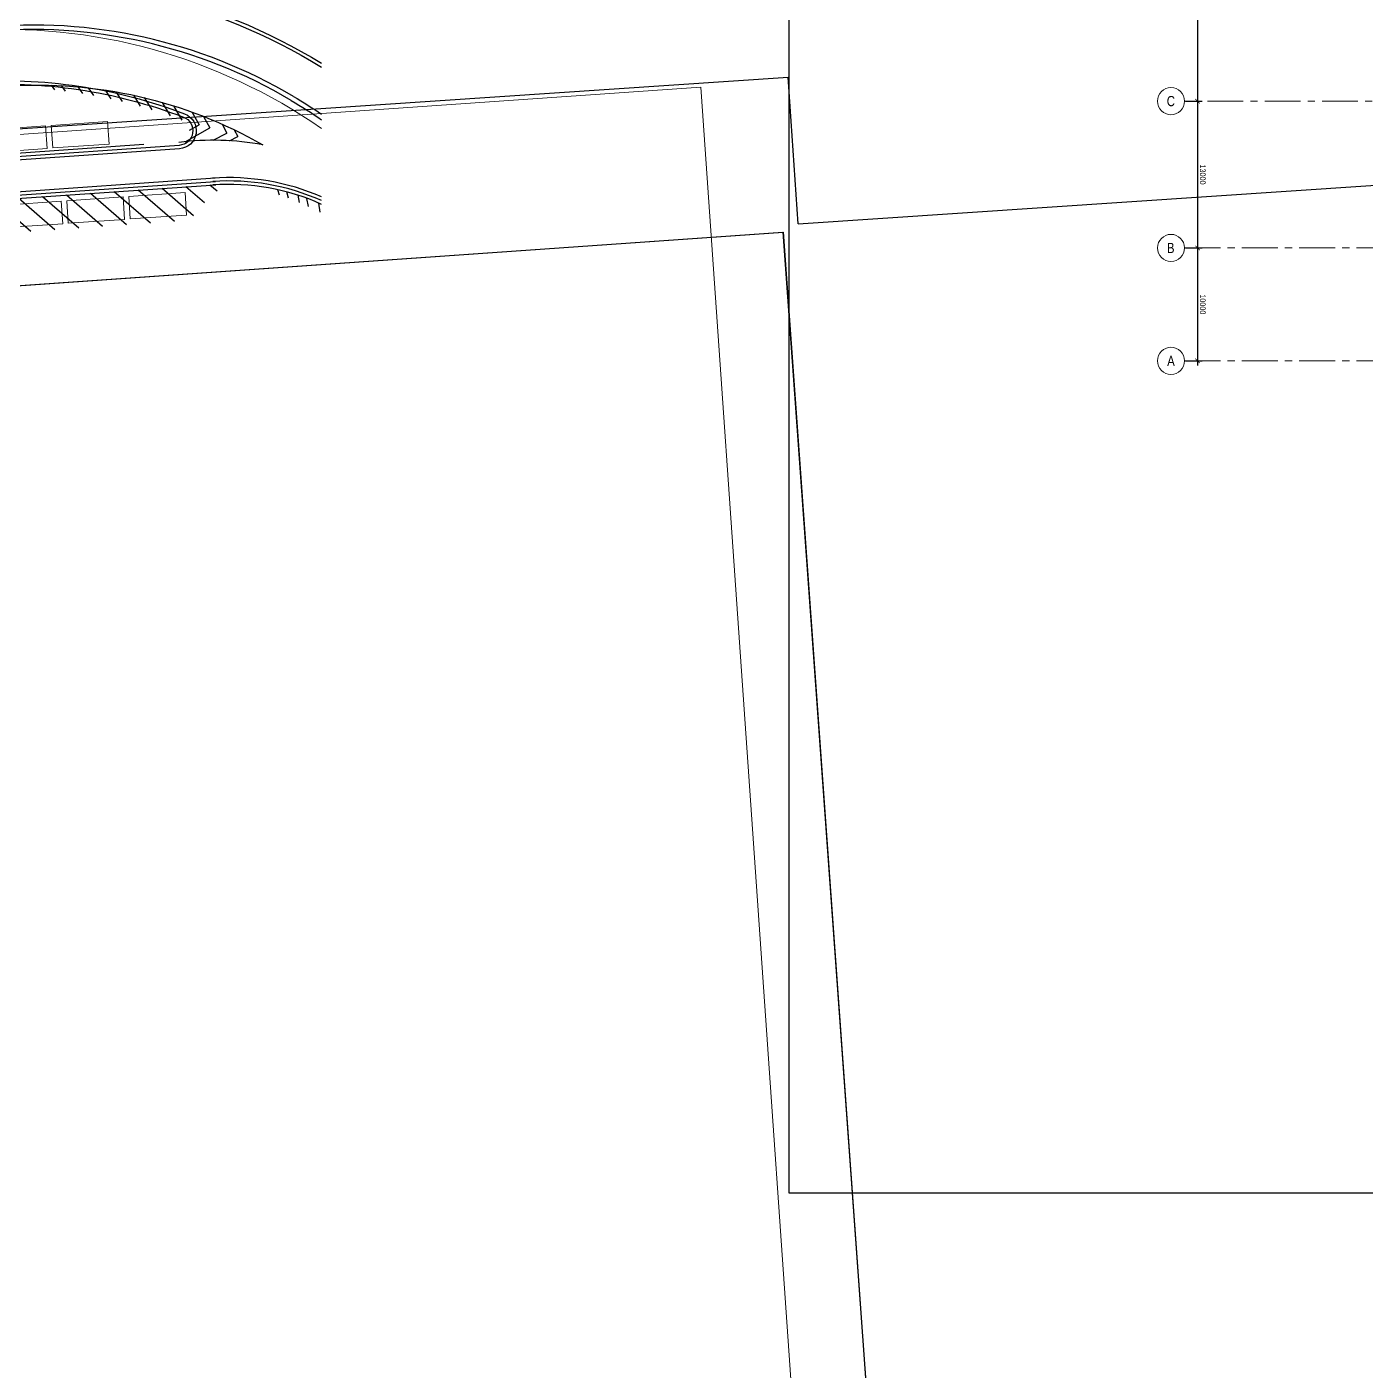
# Model space of a CAD drawing. Header units: millimetres. Extents: x 833576263 to 1668046980, y 817519639 to 1636103653.
# Drawn here: x 834431641 to 834550222, y 817947470 to 818066501 of the extents above; entities that cross this region are included whole.
import ezdxf
from ezdxf.enums import TextEntityAlignment as Align

# ---------------------------------------------------------------- set-up
doc = ezdxf.new("R2010")
doc.units = ezdxf.units.MM
doc.header["$LTSCALE"] = 100
doc.header["$MEASUREMENT"] = 0
for name, pattern in [('C160$0$Hidden', [9.525, 6.35, -3.175]), ('R_P_Grid$0$CENTER', [50.8, 31.75, -6.35, 6.35, -6.35]), ('R_site$0$DASHDOT', [25.4, 12.7, -6.35, 0, -6.35])]:
    doc.linetypes.add(name, pattern=pattern)
doc.layers.get('Defpoints').update_dxf_attribs({"color": 170})
for name, color, linetype in [('C160$0$+C160', 6, 'C160$0$Hidden'), ('R_site$0$AUDIT_I_160808180252-35', 5, 'Continuous'), ('X-REF', 7, 'Continuous')]:
    doc.layers.add(name, color=color, linetype=linetype)
for name, color, linetype, lineweight in [('R_P_Grid$0$RDA0251', 1, 'R_P_Grid$0$CENTER', 18), ('R_P_Grid$0$RDA0311', 1, 'Continuous', 25), ('R_ROAD MARK$0$OAP812__', 252, 'Continuous', 0), ('R_ROAD MARK$0$OAP832', 7, 'Continuous', 30), ('R_ROAD MARK$0$OAP832_1', 252, 'Continuous', 13), ('R_site$0$000-Architecture boundary', 2, 'Continuous', 0)]:
    doc.layers.add(name, color=color, linetype=linetype, lineweight=lineweight)
doc.styles.add('R_P_Grid$0$ARIAL', font='arial.ttf', dxfattribs={"width": 0.8})
doc.styles.add('R_P_Grid$0$R_GRID', font='arial.ttf', dxfattribs={"width": 0.8})
doc.dimstyles.new('R_P_Grid$0$GRID', dxfattribs={"dimscale": 200, "dimtxt": 2.5, "dimasz": 2, "dimexe": 2, "dimexo": 0.5, "dimgap": 1, "dimtad": 1, "dimdec": 0, "dimzin": 12, "dimdsep": 46, "dimtxsty": 'R_P_Grid$0$ARIAL', "dimblk": 'R_P_Grid$0$_ArchTick', "dimcen": 2, "dimdle": 2, "dimclrd": 256, "dimclre": 256, "dimclrt": 4, "dimadec": 3, "dimazin": 0, "dimtfac": 1, "dimtdec": 0, "dimtix": 1, "dimtmove": 2, "dimatfit": 3, "dimfxl": 1, "dimtolj": 1, "dimarcsym": 0})

# ---------------------------------------------------------------- blocks, each defined once
blk = doc.blocks.new('R_P_Grid$0$mark-1')
at = {"linetype": 'Continuous'}
blk.add_circle((0, 0), 4, dxfattribs=at)
at = {"color": 3, "style": 'R_P_Grid$0$R_GRID', "width": 0.8}
blk.add_attdef('GRID', text='', height=3, dxfattribs=at).set_placement((0, 0), align=Align.MIDDLE_CENTER)
blk = doc.blocks.new('R_P_Grid$0$_ArchTick')
at = {"color": 0, "linetype": 'ByBlock', "const_width": 0.15}
blk.add_lwpolyline([(-0.5, -0.5), (0.5, 0.5)], dxfattribs=at)
blk = doc.blocks.new('*D139')
at = {"layer": 'Defpoints', "color": 0, "transparency": 16777216}
for p in [(834534143, 818079927), (834534143, 818059927), (834535300, 818059927)]:
    blk.add_point(p, dxfattribs=at)
at = {"layer": 'R_P_Grid$0$RDA0311', "lineweight": -2, "transparency": 16777216}
for p, q in [((834534243, 818079927), (834535700, 818079927)), ((834535300, 818080327), (834535300, 818059527)), ((834534243, 818059927), (834535700, 818059927))]:
    blk.add_line(p, q, dxfattribs=at)
at = {"layer": 'R_P_Grid$0$RDA0311', "lineweight": -2, "transparency": 16777216, "xscale": 400, "yscale": 400, "zscale": 400}
for p, rotation in [((834535300, 818079927), 90), ((834535300, 818059927), 270)]:
    blk.add_blockref('R_P_Grid$0$_ArchTick', p, dxfattribs=dict(at, rotation=rotation))
at = {"layer": 'R_P_Grid$0$RDA0311', "color": 4, "transparency": 16777216, "insert": (834535755, 818069927), "char_height": 500, "attachment_point": 5, "rotation": 270, "style": 'R_P_Grid$0$ARIAL'}
blk.add_mtext('\\A1;20000', dxfattribs=at)
blk = doc.blocks.new('*D140')
at = {"layer": 'Defpoints', "color": 0, "transparency": 16777216}
for p in [(834534143, 818059927), (834534143, 818046927), (834535300, 818046927)]:
    blk.add_point(p, dxfattribs=at)
at = {"layer": 'R_P_Grid$0$RDA0311', "lineweight": -2, "transparency": 16777216}
for p, q in [((834535300, 818060327), (834535300, 818046527)), ((834534243, 818059927), (834535700, 818059927)), ((834534243, 818046927), (834535700, 818046927))]:
    blk.add_line(p, q, dxfattribs=at)
at = {"layer": 'R_P_Grid$0$RDA0311', "lineweight": -2, "transparency": 16777216, "xscale": 400, "yscale": 400, "zscale": 400}
for p, rotation in [((834535300, 818059927), 90), ((834535300, 818046927), 270)]:
    blk.add_blockref('R_P_Grid$0$_ArchTick', p, dxfattribs=dict(at, rotation=rotation))
at = {"layer": 'R_P_Grid$0$RDA0311', "color": 4, "transparency": 16777216, "insert": (834535755, 818053427), "char_height": 500, "attachment_point": 5, "rotation": 270, "style": 'R_P_Grid$0$ARIAL'}
blk.add_mtext('\\A1;13000', dxfattribs=at)
blk = doc.blocks.new('*D141')
at = {"layer": 'Defpoints', "color": 0, "transparency": 16777216}
for p in [(834534143, 818046927), (834534143, 818036927), (834535300, 818036927)]:
    blk.add_point(p, dxfattribs=at)
at = {"layer": 'R_P_Grid$0$RDA0311', "lineweight": -2, "transparency": 16777216}
for p, q in [((834535300, 818047327), (834535300, 818036527)), ((834534243, 818046927), (834535700, 818046927)), ((834534243, 818036927), (834535700, 818036927))]:
    blk.add_line(p, q, dxfattribs=at)
at = {"layer": 'R_P_Grid$0$RDA0311', "lineweight": -2, "transparency": 16777216, "xscale": 400, "yscale": 400, "zscale": 400}
for p, rotation in [((834535300, 818046927), 90), ((834535300, 818036927), 270)]:
    blk.add_blockref('R_P_Grid$0$_ArchTick', p, dxfattribs=dict(at, rotation=rotation))
at = {"layer": 'R_P_Grid$0$RDA0311', "color": 4, "transparency": 16777216, "insert": (834535755, 818041927), "char_height": 500, "attachment_point": 5, "rotation": 270, "style": 'R_P_Grid$0$ARIAL'}
blk.add_mtext('\\A1;10000', dxfattribs=at)
blk = doc.blocks.new('R_site$0$architecture 2')
at = {"layer": 'R_site$0$000-Architecture boundary'}
blk.add_lwpolyline([(834491.32, 818061.17), (834374.38, 818053.04), (834383.27, 817925.04), (834500.22, 817933.17)], close=True, dxfattribs=at)
blk = doc.blocks.new('R_site')
at = {"layer": 'R_site$0$AUDIT_I_160808180252-35'}
for points in [[(834374882, 818053714), (834499050, 818062038)], [(834499920, 818049067), (834579741, 818054418)]]:
    blk.add_lwpolyline(points, dxfattribs=at)
at = {"layer": 'R_site$0$AUDIT_I_160808180252-35', "linetype": 'R_site$0$DASHDOT', "ltscale": 1000}
blk.add_lwpolyline([(834499920, 818049067), (834499050, 818062038)], dxfattribs=at)
at = {"xscale": 1000, "yscale": 1000, "zscale": 1000}
blk.add_blockref('R_site$0$architecture 2', (0, 0), dxfattribs=at)
blk = doc.blocks.new('R_WKCD_PARK')
at = {"flags": 128}
blk.add_lwpolyline([(834375310, 818039696), (834498595, 818048315), (834506704, 817935789), (834507822, 817924230), (834453590, 817913292), (834384983, 817908497)], close=True, dxfattribs=at)
blk = doc.blocks.new('R_ROAD MARK')
at = {"layer": 'R_ROAD MARK$0$OAP812__', "extrusion": (0, 0, -1)}
blk.add_arc((-834429686, 818017136), 49150, 86.00136, 124.80289, dxfattribs=at)
at = {"layer": 'R_ROAD MARK$0$OAP832'}
for p, q in [((834433792, 818061336), (834434094, 818060914)), ((834434690, 818061300), (834435041, 818060809)), ((834436152, 818061198), (834436562, 818060595)), ((834437072, 818061106), (834437530, 818060431)), ((834438575, 818060910), (834439087, 818060120)), ((834439519, 818060757), (834440081, 818059890)), ((834441070, 818060454), (834441674, 818059471)), ((834442039, 818060233), (834442692, 818059170)), ((834443632, 818059813), (834444319, 818058631)), ((834444626, 818059515), (834445364, 818058246)), ((834446252, 818058966), (834446883, 818057826)), ((834446032, 818057355), (834446883, 818057826)), ((834447277, 818058579), (834447847, 818057549)), ((834448945, 818057879), (834449356, 818057093)), ((834445643, 818056329), (834447847, 818057549)), ((834448145, 818056461), (834449356, 818057093)), ((834449595, 818056418), (834450313, 818056793)), ((834450001, 818057390), (834450313, 818056793)), ((834445124, 818056007), (834425903, 818054663)), ((834445144, 818055708), (834425924, 818054364)), ((834426119, 818051571), (834448327, 818053123)), ((834426140, 818051272), (834448348, 818052824)), ((834426161, 818050972), (834448369, 818052525)), ((834442583, 818049113), (834439381, 818051897)), ((834444699, 818049261), (834441497, 818052044)), ((834446393, 818049776), (834443613, 818052192)), ((834447377, 818050908), (834445729, 818052340)), ((834448476, 818051940), (834447846, 818052488)), ((834454005, 818051587), (834453872, 818052076)), ((834454813, 818051321), (834454660, 818051883)), ((834432002, 818048373), (834428800, 818051157)), ((834434118, 818048521), (834430916, 818051305)), ((834436234, 818048669), (834433033, 818051453)), ((834438351, 818048817), (834435149, 818051601)), ((834440467, 818048965), (834437265, 818051749)), ((834455792, 818050946), (834455663, 818051587)), ((834456586, 818050598), (834456441, 818051318)), ((834457614, 818050084), (834457503, 818050891))]:
    blk.add_line(p, q, dxfattribs=at)
at = {"layer": 'R_ROAD MARK$0$OAP832', "ltscale": 5}
blk.add_line((834442006, 818056090), (834425882, 818054963), dxfattribs=at)
at = {"layer": 'R_ROAD MARK$0$OAP832', "extrusion": (0, 0, -1)}
for centre, radius, start, end in [((-834429686, 818017136), 54000, 86.00146, 121.29823), ((-834429686, 818017136), 53700, 86.00146, 121.49304), ((-834429686, 818017136), 44600, 86.00137, 110.91035), ((-834429686, 818017136), 44300, 86.00103, 110.91035), ((-834432643, 818021352), 40000, 86.0012, 119.80965), ((-834429686, 818017136), 50200, 120.62291, 123.97405), ((-834429686, 818017136), 49800, 120.62291, 124.28473), ((-834445033, 818057304), 1300, 110.91035, 265.99986), ((-834445033, 818057304), 1600, 110.91035, 266.00268)]:
    blk.add_arc(centre, radius, start, end, dxfattribs=at)
at = {"layer": 'R_ROAD MARK$0$OAP832'}
for centre, radius, start, end in [((834432131, 818021266), 45400, 59.37714, 95.53256), ((834432131, 818021266), 45000, 59.37714, 95.53292), ((834448156, 818032461), 24000, 79.50408, 97.29639), ((834449514, 818032556), 20600, 66.4694, 93.9988), ((834449514, 818032556), 20300, 66.10017, 93.9988), ((834449514, 818032556), 20000, 65.71876, 93.9988)]:
    blk.add_arc(centre, radius, start, end, dxfattribs=at)
at = {"layer": 'R_ROAD MARK$0$OAP832_1'}
for points in [[(834428441, 818055392), (834433428, 818055741), (834433289, 818057736), (834428301, 818057387)], [(834433927, 818055776), (834438915, 818056124), (834438775, 818058119), (834433788, 818057771)], [(834440797, 818049489), (834445785, 818049838), (834445645, 818051833), (834440657, 818051485)], [(834429823, 818048722), (834434811, 818049071), (834434672, 818051066), (834429684, 818050717)], [(834435310, 818049106), (834440298, 818049455), (834440158, 818051450), (834435171, 818051101)]]:
    blk.add_3dface(points, dxfattribs=at)
blk = doc.blocks.new('C160')
at = {"layer": 'C160$0$+C160'}
blk.add_lwpolyline([(834375.31, 818039.7), (834498.59, 818048.31), (834506.7, 817935.79), (834506.7, 817935.79), (834507.82, 817924.23), (834453.59, 817913.29), (834384.98, 817908.5)], close=True, dxfattribs=at)
blk = doc.blocks.new('R_P_Grid')
blk.add_lwpolyline([(834499119.4, 818173246.3), (834499119.4, 817963246.3), (834647619.4, 817963246.3), (834647619.4, 818173246.3)], close=True)
at = {"layer": 'R_P_Grid$0$RDA0251'}
for p, q in [((834635858.4, 818059926.7), (834534143, 818059926.7)), ((834534143, 818046926.7), (834635858.4, 818046926.7)), ((834534143, 818036926.7), (834635858.4, 818036926.7))]:
    blk.add_line(p, q, dxfattribs=at)
ref = blk.add_blockref('R_P_Grid$0$mark-1', (834532943, 818059926.7), dxfattribs=dict(at, xscale=-300, yscale=300, zscale=300))
ref.add_attrib('GRID', 'C', dxfattribs={"layer": '0', "color": 3, "height": 900, "style": 'R_P_Grid$0$R_GRID', "width": 0.8}).set_placement((834532932.7, 818059926.7), align=Align.MIDDLE_CENTER)
ref = blk.add_blockref('R_P_Grid$0$mark-1', (834532943, 818046926.7), dxfattribs=dict(at, xscale=-300, yscale=300, zscale=300))
ref.add_attrib('GRID', 'B', dxfattribs={"layer": '0', "color": 3, "height": 900, "style": 'R_P_Grid$0$R_GRID', "width": 0.8}).set_placement((834532922.9, 818046926.7), align=Align.MIDDLE_CENTER)
ref = blk.add_blockref('R_P_Grid$0$mark-1', (834532943, 818036926.7), dxfattribs=dict(at, xscale=-300, yscale=300, zscale=300))
ref.add_attrib('GRID', 'A', dxfattribs={"layer": '0', "color": 3, "height": 900, "style": 'R_P_Grid$0$R_GRID', "width": 0.8}).set_placement((834532943, 818036926.7), align=Align.MIDDLE_CENTER)
at = {"layer": 'R_P_Grid$0$RDA0311'}
for base, p1, p2, picture, middle in [((834535299.5, 818059926.7), (834534143, 818079926.7), (834534143, 818059926.7), '*D139', (834535754.8, 818069926.7)), ((834535299.5, 818046926.7), (834534143, 818059926.7), (834534143, 818046926.7), '*D140', (834535755, 818053426.7)), ((834535299.5, 818036926.7), (834534143, 818046926.7), (834534143, 818036926.7), '*D141', (834535754.8, 818041926.7))]:
    dim = blk.add_linear_dim(base=base, p1=p1, p2=p2, angle=270, dimstyle='R_P_Grid$0$GRID', dxfattribs=at)
    dim.commit()
    dim.dimension.update_dxf_attribs({"geometry": picture, "text_midpoint": middle})

msp = doc.modelspace()

# ---------------------------------------------------------------- block references
at = {"layer": 'X-REF'}
msp.add_blockref('R_P_Grid', (0, 0), dxfattribs=at)

# ---------------------------------------------------------------- next in the draw order: block references
msp.add_blockref('R_site', (0, 0), dxfattribs=at)

# ---------------------------------------------------------------- next in the draw order: block references
for name in ['R_WKCD_PARK', 'R_ROAD MARK']:
    msp.add_blockref(name, (0, 0), dxfattribs=at)

# ---------------------------------------------------------------- next in the draw order: block references
at = {"layer": 'X-REF', "xscale": 1000, "yscale": 1000, "zscale": 1000}
msp.add_blockref('C160', (0, 0), dxfattribs=at)

doc.saveas('drawing.dxf')
